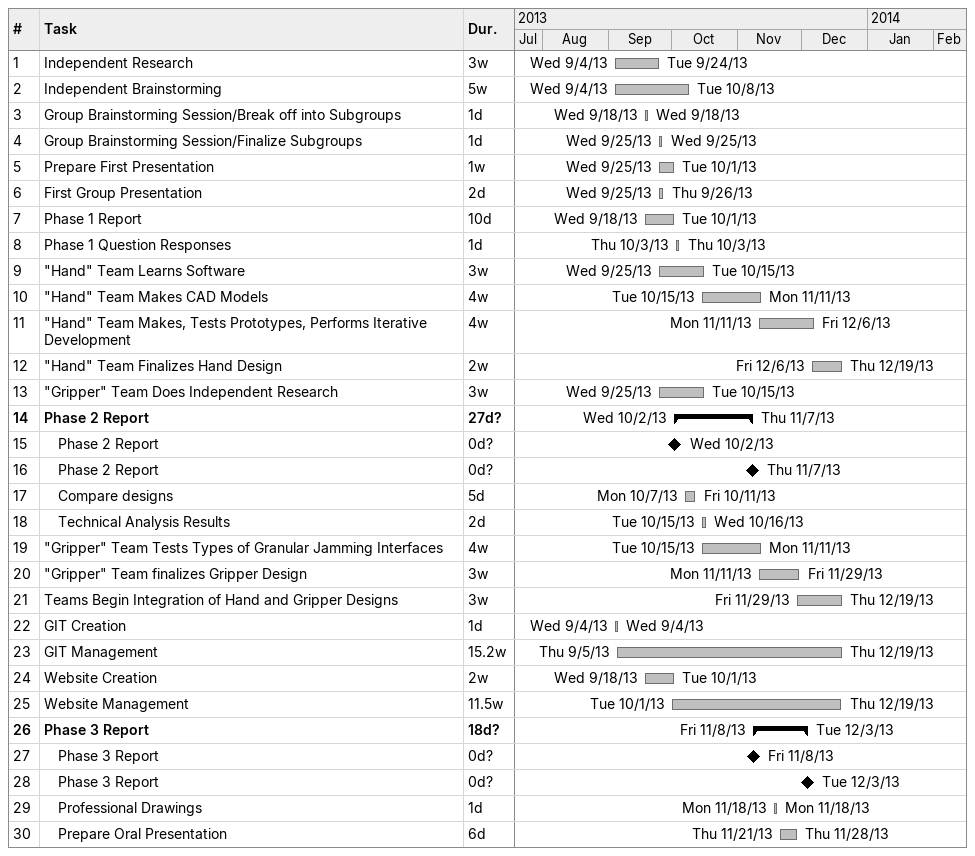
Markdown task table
| ID | Level | Task | Duration | Start | Finish |
|---|---|---|---|---|---|
| 1 | 1 | Independent Research | 3w | 2013-09-04 | 2013-09-24 |
| 2 | 1 | Independent Brainstorming | 5w | 2013-09-04 | 2013-10-08 |
| 3 | 1 | Group Brainstorming Session/Break off into Subgroups | 1d | 2013-09-18 | 2013-09-18 |
| 4 | 1 | Group Brainstorming Session/Finalize Subgroups | 1d | 2013-09-25 | 2013-09-25 |
| 5 | 1 | Prepare First Presentation | 1w | 2013-09-25 | 2013-10-01 |
| 6 | 1 | First Group Presentation | 2d | 2013-09-25 | 2013-09-26 |
| 7 | 1 | Phase 1 Report | 10d | 2013-09-18 | 2013-10-01 |
| 8 | 1 | Phase 1 Question Responses | 1d | 2013-10-03 | 2013-10-03 |
| 9 | 1 | "Hand" Team Learns Software | 3w | 2013-09-25 | 2013-10-15 |
| 10 | 1 | "Hand" Team Makes CAD Models | 4w | 2013-10-15 | 2013-11-11 |
| 11 | 1 | "Hand" Team Makes, Tests Prototypes, Performs Iterative Development | 4w | 2013-11-11 | 2013-12-06 |
| 12 | 1 | "Hand" Team Finalizes Hand Design | 2w | 2013-12-06 | 2013-12-19 |
| 13 | 1 | "Gripper" Team Does Independent Research | 3w | 2013-09-25 | 2013-10-15 |
| 14 | 1 | **Phase 2 Report** | 27d? | 2013-10-02 | 2013-11-07 |
| 15 | 2 | Phase 2 Report | 0d? | 2013-10-02 | 2013-10-02 |
| 16 | 2 | Phase 2 Report | 0d? | 2013-11-07 | 2013-11-07 |
| 17 | 2 | Compare designs | 5d | 2013-10-07 | 2013-10-11 |
| 18 | 2 | Technical Analysis Results | 2d | 2013-10-15 | 2013-10-16 |
| 19 | 1 | "Gripper" Team Tests Types of Granular Jamming Interfaces | 4w | 2013-10-15 | 2013-11-11 |
| 20 | 1 | "Gripper" Team finalizes Gripper Design | 3w | 2013-11-11 | 2013-11-29 |
| 21 | 1 | Teams Begin Integration of Hand and Gripper Designs | 3w | 2013-11-29 | 2013-12-19 |
| 22 | 1 | GIT Creation | 1d | 2013-09-04 | 2013-09-04 |
| 23 | 1 | GIT Management | 15.2w | 2013-09-05 | 2013-12-19 |
| 24 | 1 | Website Creation | 2w | 2013-09-18 | 2013-10-01 |
| 25 | 1 | Website Management | 11.5w | 2013-10-01 | 2013-12-19 |
| 26 | 1 | **Phase 3 Report** | 18d? | 2013-11-08 | 2013-12-03 |
| 27 | 2 | Phase 3 Report | 0d? | 2013-11-08 | 2013-11-08 |
| 28 | 2 | Phase 3 Report | 0d? | 2013-12-03 | 2013-12-03 |
| 29 | 2 | Professional Drawings | 1d | 2013-11-18 | 2013-11-18 |
| 30 | 2 | Prepare Oral Presentation | 6d | 2013-11-21 | 2013-11-28 |
